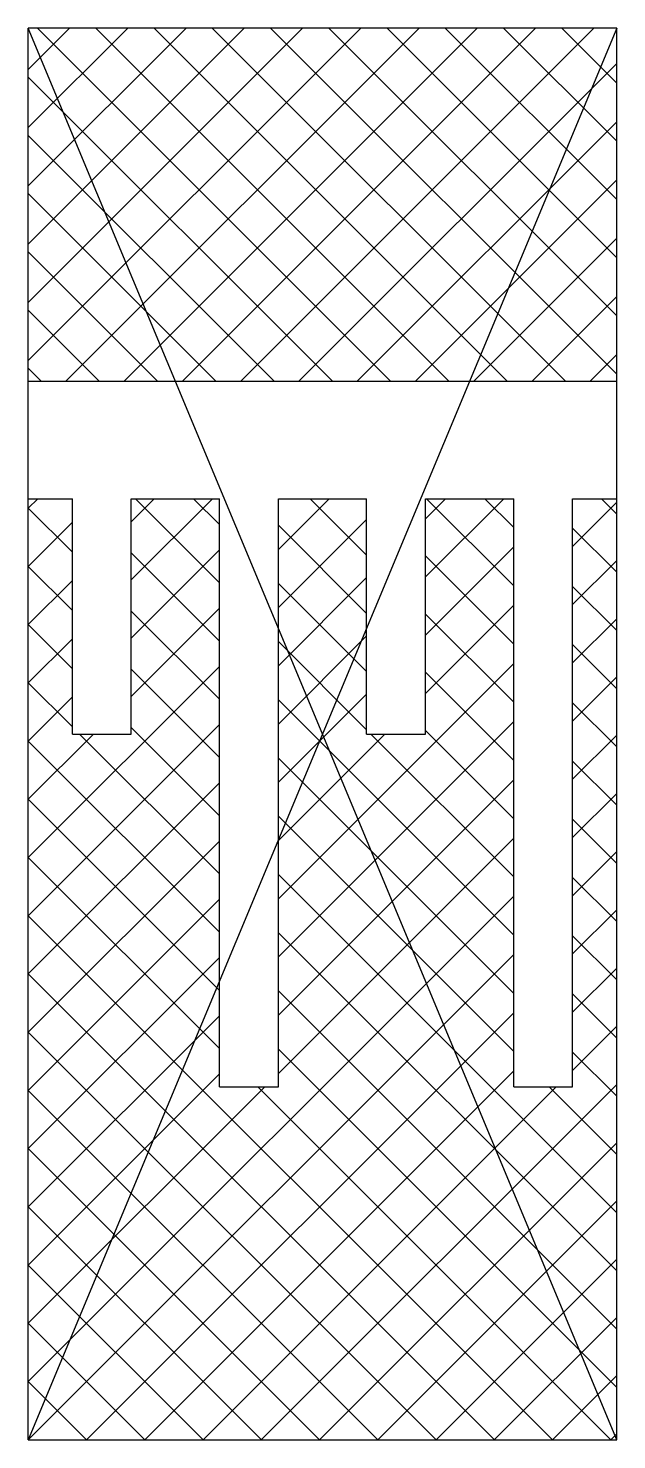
# Model space of a CAD drawing. Header units: metres. Extents: x 0 to 1, y 0 to 2.4.
import ezdxf

# ---------------------------------------------------------------- set-up
doc = ezdxf.new("R2010")
doc.units = ezdxf.units.M
doc.header["$LTSCALE"] = 0.2

msp = doc.modelspace()

# ---------------------------------------------------------------- hatches: boundary and pattern name
h = msp.add_hatch()
h.set_pattern_fill('L45L135', color=253, scale=0.07, style=0)
h.set_pattern_definition([(45, (-652.38335, -239.22438), (-0.049497475, 0.049497475), []), (135, (-652.38335, -239.22438), (-0.049497475, -0.049497475), [])])
h.paths.add_polyline_path([(0, 2.4), (0, 1.8), (1, 1.8), (1, 2.4)])
h = msp.add_hatch()
h.set_pattern_fill('L45L135', color=253, scale=0.07, style=0)
h.set_pattern_definition([(45, (0, 0), (-0.0494975, 0.0494975), []), (135, (0, 0), (-0.0494975, -0.0494975), [])])
h.paths.add_polyline_path([(1, 1.6), (0.925, 1.6), (0.925, 0.6), (0.825, 0.6), (0.825, 1.6), (0.675, 1.6), (0.675, 1.2), (0.575, 1.2), (0.575, 1.6), (0.425, 1.6), (0.425, 0.6), (0.325, 0.6), (0.325, 1.6), (0.175, 1.6), (0.175, 1.2), (0.075, 1.2), (0.075, 1.6), (0, 1.6), (0, 0), (1, 0)])

# ---------------------------------------------------------------- linework, layer by layer
for p, q in [((1, 2.4), (0, 2.4)), ((0, 0), (0, 2.4)), ((1, 0), (1, 2.4)), ((0, 1.8), (1, 1.8)), ((0, 1.6), (0.075, 1.6)), ((0.075, 1.2), (0.075, 1.6)), ((0.175, 1.2), (0.175, 1.6)), ((0.175, 1.6), (0.325, 1.6)), ((0.325, 0.6), (0.325, 1.6)), ((0.425, 0.6), (0.425, 1.6)), ((0.425, 1.6), (0.575, 1.6)), ((0.575, 1.2), (0.575, 1.6)), ((0.675, 1.2), (0.675, 1.6)), ((0.675, 1.6), (0.825, 1.6)), ((0.825, 0.6), (0.825, 1.6)), ((0.925, 0.6), (0.925, 1.6)), ((0.925, 1.6), (1, 1.6)), ((0.075, 1.2), (0.175, 1.2)), ((0.575, 1.2), (0.675, 1.2)), ((0.325, 0.6), (0.425, 0.6)), ((0.825, 0.6), (0.925, 0.6)), ((0, 0), (1, 0))]:
    msp.add_line(p, q)
for points in [[(1, 0), (0, 2.4)], [(1, 2.4), (0, 0)]]:
    msp.add_lwpolyline(points)

doc.saveas('drawing.dxf')
